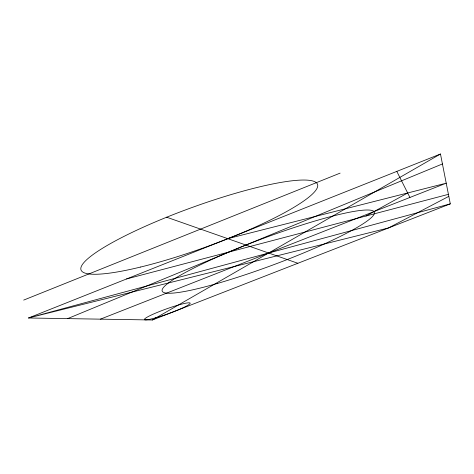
<?xml version="1.0" encoding="UTF-8"?>
<svg xmlns="http://www.w3.org/2000/svg" width="474" height="474" viewBox="0 0 474 474"><rect width="100%" height="100%" fill="white"/><g stroke="black" fill="none" stroke-linecap="round" stroke-linejoin="round"><path stroke-width="0.71" d="M152.379 319.991L440.476 154.009L450.3 203.861L152.379 319.991L28.487 317.989L440.476 154.009M366.011 216.002L407.664 192.977M448.819 196.36L388.461 227.964L28.487 317.989L450.3 203.861M67.616 318.623L442.438 163.945M23.7 300.089L340.113 173.129M100.429 319.15L446.224 183.183L227.775 238.665M126.534 278.961L448.422 194.334M166.652 217.199L297.868 263.283M396.803 171.392L409.921 197.457M140.6 267.04A125.764 20.939 -19.9 0 0 317.734 185.352A125.764 20.939 -19.9 0 0 139.552 228.901A125.764 20.939 -19.9 0 0 140.6 267.04M217.27 283.488A113.185 14.155 -20.4 0 0 374.46 212.5A113.185 14.155 -20.4 0 0 213.128 258.875A113.185 14.155 -20.4 0 0 217.27 283.488M155.537 317.841A24.287 2.577 -19.7 0 0 190.169 303.265A24.287 2.577 -19.7 0 0 156.183 312.876A24.287 2.577 -19.7 0 0 155.537 317.841"/></g></svg>
